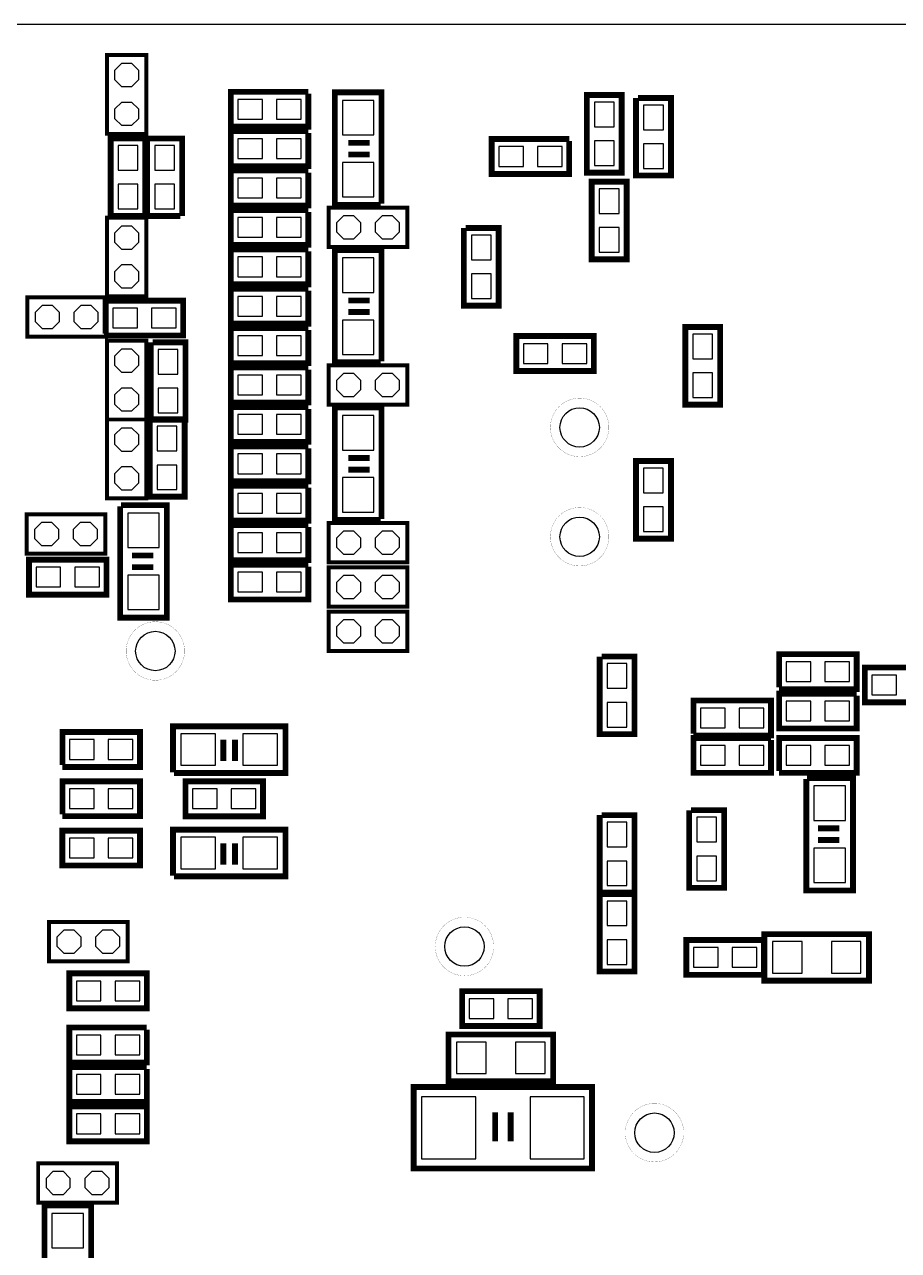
# Model space of a CAD drawing. Header units: millimetres. Extents: x -8 to 226, y -9 to 102.
# Drawn here: x 171.85 to 194.4, y 70.19 to 101.8 of the extents above; entities that cross this region are included whole.
import ezdxf

# ---------------------------------------------------------------- set-up
doc = ezdxf.new("R2010")
doc.units = ezdxf.units.MM
doc.header["$LTSCALE"] = 10
for name, color, linetype in [('BG_OUTLINE', 2, 'Continuous'), ('PG_SILKSCREEN_BOTTOM', 3, 'Continuous'), ('PIN_BOTTOM', 4, 'Continuous')]:
    doc.layers.add(name, color=color, linetype=linetype)

msp = doc.modelspace()

# ---------------------------------------------------------------- linework, layer by layer
at = {"layer": 'BG_OUTLINE'}
msp.add_lwpolyline([(51.099974, -9.350248), (121.299986, -9.350248), (121.799858, -8.850122), (121.799858, -1.745234, -1), (124.549916, -1.745234), (124.549916, -5.900166), (125.049788, -6.400292), (135.849868, -6.400292), (137.249916, -3.975354), (137.249916, -1.400048), (133.299962, -1.400048, -0.414206), (131.549902, 0.349758), (131.549902, 1.64973, -0.414239), (133.299962, 3.39979), (224.499932, 3.39979, 0.414205), (226.499928, 5.399786), (226.499928, 70.799706), (226.499928, 99.799902, 0.414202), (224.499932, 101.799898), (-5.500116, 101.799898, 0.414205)], format="xyb", dxfattribs=at)
at = {"layer": 'PG_SILKSCREEN_BOTTOM'}
for points in [[(174.998888, 98.980752, 0.1016, 0.1016, 0), (174.998888, 101.012752, 0.1016, 0.1016, 0), (173.982888, 101.012752, 0.1016, 0.1016, 0), (173.982888, 98.980752, 0.1016, 0.1016, 0)], [(187.259976, 97.980754, 0.1524, 0.1524, 0), (187.259976, 99.98075, 0.1524, 0.1524, 0), (186.3598, 99.98075, 0.1524, 0.1524, 0), (186.3598, 97.980754, 0.1524, 0.1524, 0)], [(174.972472, 96.863154, 0.1524, 0.1524, 0), (174.972472, 98.86315, 0.1524, 0.1524, 0), (174.072296, 98.86315, 0.1524, 0.1524, 0), (174.072296, 96.863154, 0.1524, 0.1524, 0)], [(186.486546, 97.74555, 0.1524, 0.1524, 0), (186.486546, 95.745554, 0.1524, 0.1524, 0), (187.386722, 95.745554, 0.1524, 0.1524, 0), (187.386722, 97.74555, 0.1524, 0.1524, 0)], [(179.697634, 96.059752, 0.1016, 0.1016, 0), (181.729634, 96.059752, 0.1016, 0.1016, 0), (181.729634, 97.075752, 0.1016, 0.1016, 0), (179.697634, 97.075752, 0.1016, 0.1016, 0)], [(173.982888, 96.821752, 0.1016, 0.1016, 0), (173.982888, 94.789752, 0.1016, 0.1016, 0), (174.998888, 94.789752, 0.1016, 0.1016, 0), (174.998888, 96.821752, 0.1016, 0.1016, 0)], [(173.957488, 94.764352, 0.1016, 0.1016, 0), (171.925488, 94.764352, 0.1016, 0.1016, 0), (171.925488, 93.748352, 0.1016, 0.1016, 0), (173.957488, 93.748352, 0.1016, 0.1016, 0)], [(188.899546, 93.99905, 0.1524, 0.1524, 0), (188.899546, 91.999054, 0.1524, 0.1524, 0), (189.799722, 91.999054, 0.1524, 0.1524, 0), (189.799722, 93.99905, 0.1524, 0.1524, 0)], [(174.998888, 91.614752, 0.1016, 0.1016, 0), (174.998888, 93.646752, 0.1016, 0.1016, 0), (173.982888, 93.646752, 0.1016, 0.1016, 0), (173.982888, 91.614752, 0.1016, 0.1016, 0)], [(186.539632, 93.76664, 0.1524, 0.1524, 0), (184.539636, 93.76664, 0.1524, 0.1524, 0), (184.539636, 92.866464, 0.1524, 0.1524, 0), (186.539632, 92.866464, 0.1524, 0.1524, 0)], [(179.697634, 91.995752, 0.1016, 0.1016, 0), (181.729634, 91.995752, 0.1016, 0.1016, 0), (181.729634, 93.011752, 0.1016, 0.1016, 0), (179.697634, 93.011752, 0.1016, 0.1016, 0)], [(186.929268, 91.411552, 0.00381, 0.00381, 1), (185.420508, 91.411552, 0.00381, 0.00381, 1)], [(175.0822, 91.62415, 0.1524, 0.1524, 0), (175.0822, 89.624154, 0.1524, 0.1524, 0), (175.982376, 89.624154, 0.1524, 0.1524, 0), (175.982376, 91.62415, 0.1524, 0.1524, 0)], [(173.982888, 91.614752, 0.1016, 0.1016, 0), (173.982888, 89.582752, 0.1016, 0.1016, 0), (174.998888, 89.582752, 0.1016, 0.1016, 0), (174.998888, 91.614752, 0.1016, 0.1016, 0)], [(188.529722, 88.544654, 0.1524, 0.1524, 0), (188.529722, 90.54465, 0.1524, 0.1524, 0), (187.629546, 90.54465, 0.1524, 0.1524, 0), (187.629546, 88.544654, 0.1524, 0.1524, 0)], [(173.938184, 89.170002, 0.1016, 0.1016, 0), (171.906184, 89.170002, 0.1016, 0.1016, 0), (171.906184, 88.154002, 0.1016, 0.1016, 0), (173.938184, 88.154002, 0.1016, 0.1016, 0)], [(186.929268, 88.592152, 0.00381, 0.00381, 1), (185.420508, 88.592152, 0.00381, 0.00381, 1)], [(179.697634, 87.931752, 0.1016, 0.1016, 0), (181.729634, 87.931752, 0.1016, 0.1016, 0), (181.729634, 88.947752, 0.1016, 0.1016, 0), (179.697634, 88.947752, 0.1016, 0.1016, 0)], [(173.966886, 88.00084, 0.1524, 0.1524, 0), (171.96689, 88.00084, 0.1524, 0.1524, 0), (171.96689, 87.100664, 0.1524, 0.1524, 0), (173.966886, 87.100664, 0.1524, 0.1524, 0)], [(179.697888, 86.788752, 0.1016, 0.1016, 0), (181.729888, 86.788752, 0.1016, 0.1016, 0), (181.729888, 87.804752, 0.1016, 0.1016, 0), (179.697888, 87.804752, 0.1016, 0.1016, 0)], [(179.697888, 85.645752, 0.1016, 0.1016, 0), (181.729888, 85.645752, 0.1016, 0.1016, 0), (181.729888, 86.661752, 0.1016, 0.1016, 0), (179.697888, 86.661752, 0.1016, 0.1016, 0)], [(175.982122, 85.645752, 0.00381, 0.00381, 1), (174.473362, 85.645752, 0.00381, 0.00381, 1)], [(193.53149, 84.319364, 0.1524, 0.1524, 0), (195.531486, 84.319364, 0.1524, 0.1524, 0), (195.531486, 85.21954, 0.1524, 0.1524, 0), (193.53149, 85.21954, 0.1524, 0.1524, 0)], [(176.00549, 81.385664, 0.1524, 0.1524, 0), (178.005486, 81.385664, 0.1524, 0.1524, 0), (178.005486, 82.28584, 0.1524, 0.1524, 0), (176.00549, 82.28584, 0.1524, 0.1524, 0)], [(172.830744, 80.115664, 0.1524, 0.1524, 0), (174.83074, 80.115664, 0.1524, 0.1524, 0), (174.83074, 81.01584, 0.1524, 0.1524, 0), (172.830744, 81.01584, 0.1524, 0.1524, 0)], [(186.689746, 79.38135, 0.1524, 0.1524, 0), (186.689746, 77.381354, 0.1524, 0.1524, 0), (187.589922, 77.381354, 0.1524, 0.1524, 0), (187.589922, 79.38135, 0.1524, 0.1524, 0)], [(183.957468, 78.025752, 0.00381, 0.00381, 1), (182.448708, 78.025752, 0.00381, 0.00381, 1)], [(174.516034, 78.660752, 0.1016, 0.1016, 0), (172.484034, 78.660752, 0.1016, 0.1016, 0), (172.484034, 77.644752, 0.1016, 0.1016, 0), (174.516034, 77.644752, 0.1016, 0.1016, 0)], [(190.941198, 77.146404, 0.150114, 0.150114, 0), (193.641218, 77.146404, 0.150114, 0.150114, 0), (193.641218, 78.3463, 0.150114, 0.150114, 0), (190.941198, 78.3463, 0.150114, 0.150114, 0)], [(188.92901, 77.296264, 0.1524, 0.1524, 0), (190.929006, 77.296264, 0.1524, 0.1524, 0), (190.929006, 78.19644, 0.1524, 0.1524, 0), (188.92901, 78.19644, 0.1524, 0.1524, 0)], [(175.008032, 77.33284, 0.1524, 0.1524, 0), (173.008036, 77.33284, 0.1524, 0.1524, 0), (173.008036, 76.432664, 0.1524, 0.1524, 0), (175.008032, 76.432664, 0.1524, 0.1524, 0)], [(183.14289, 75.975464, 0.1524, 0.1524, 0), (185.142886, 75.975464, 0.1524, 0.1524, 0), (185.142886, 76.87564, 0.1524, 0.1524, 0), (183.14289, 76.87564, 0.1524, 0.1524, 0)], [(185.492898, 75.7555, 0.150114, 0.150114, 0), (182.792878, 75.7555, 0.150114, 0.150114, 0), (182.792878, 74.555604, 0.150114, 0.150114, 0), (185.492898, 74.555604, 0.150114, 0.150114, 0)], [(181.893718, 72.302116, 0.150114, 0.150114, 0), (186.493658, 72.302116, 0.150114, 0.150114, 0), (186.493658, 74.402188, 0.150114, 0.150114, 0), (181.893718, 74.402188, 0.150114, 0.150114, 0)], [(175.008032, 73.90384, 0.1524, 0.1524, 0), (173.008036, 73.90384, 0.1524, 0.1524, 0), (173.008036, 73.003664, 0.1524, 0.1524, 0), (175.008032, 73.003664, 0.1524, 0.1524, 0)], [(188.859668, 73.225152, 0.00381, 0.00381, 1), (187.350908, 73.225152, 0.00381, 0.00381, 1)], [(172.204634, 71.421752, 0.1016, 0.1016, 0), (174.236634, 71.421752, 0.1016, 0.1016, 0), (174.236634, 72.437752, 0.1016, 0.1016, 0), (172.204634, 72.437752, 0.1016, 0.1016, 0)]]:
    msp.add_lwpolyline(points, format="xyseb", close=True, dxfattribs=at)
for points in [[(179.173632, 100.06584, 0.150114, 0.150114, 0), (177.173636, 100.06584, 0.150114, 0.150114, 0), (177.173636, 99.165664, 0.150114, 0.150114, 0), (179.173632, 99.165664, 0.150114, 0.150114, 0), (179.173632, 100.015802, 0.150114, 0.150114, 0)], [(181.064154, 97.177352, 0.150114, 0.150114, 0), (181.064154, 100.051362, 0.150114, 0.150114, 0), (179.860194, 100.051362, 0.150114, 0.150114, 0), (179.860194, 97.151952, 0.150114, 0.150114, 0), (181.043834, 97.151952, 0.150114, 0.150114, 0)], [(187.6298, 99.90455, 0.150114, 0.150114, 0), (187.6298, 97.904554, 0.150114, 0.150114, 0), (188.529976, 97.904554, 0.150114, 0.150114, 0), (188.529976, 99.90455, 0.150114, 0.150114, 0), (187.679838, 99.90455, 0.150114, 0.150114, 0)], [(179.173632, 99.04984, 0.150114, 0.150114, 0), (177.173636, 99.04984, 0.150114, 0.150114, 0), (177.173636, 98.149664, 0.150114, 0.150114, 0), (179.173632, 98.149664, 0.150114, 0.150114, 0), (179.173632, 98.999802, 0.150114, 0.150114, 0)], [(175.918622, 96.863154, 0.150114, 0.150114, 0), (175.918622, 98.86315, 0.150114, 0.150114, 0), (175.018446, 98.86315, 0.150114, 0.150114, 0), (175.018446, 96.863154, 0.150114, 0.150114, 0), (175.868584, 96.863154, 0.150114, 0.150114, 0)], [(180.759608, 98.749866, 0.150114, 0.150114, 0), (180.209698, 98.749866, 0.150114, 0.150114, 0)], [(185.904632, 98.84664, 0.150114, 0.150114, 0), (183.904636, 98.84664, 0.150114, 0.150114, 0), (183.904636, 97.946464, 0.150114, 0.150114, 0), (185.904632, 97.946464, 0.150114, 0.150114, 0), (185.904632, 98.796602, 0.150114, 0.150114, 0)], [(180.759608, 98.449638, 0.150114, 0.150114, 0), (180.209698, 98.449638, 0.150114, 0.150114, 0)], [(179.173632, 98.03384, 0.150114, 0.150114, 0), (177.173636, 98.03384, 0.150114, 0.150114, 0), (177.173636, 97.133664, 0.150114, 0.150114, 0), (179.173632, 97.133664, 0.150114, 0.150114, 0), (179.173632, 97.983802, 0.150114, 0.150114, 0)], [(179.173632, 97.01784, 0.150114, 0.150114, 0), (177.173636, 97.01784, 0.150114, 0.150114, 0), (177.173636, 96.117664, 0.150114, 0.150114, 0), (179.173632, 96.117664, 0.150114, 0.150114, 0), (179.173632, 96.967802, 0.150114, 0.150114, 0)], [(183.1848, 96.55175, 0.150114, 0.150114, 0), (183.1848, 94.551754, 0.150114, 0.150114, 0), (184.084976, 94.551754, 0.150114, 0.150114, 0), (184.084976, 96.55175, 0.150114, 0.150114, 0), (183.234838, 96.55175, 0.150114, 0.150114, 0)], [(179.173632, 96.00184, 0.150114, 0.150114, 0), (177.173636, 96.00184, 0.150114, 0.150114, 0), (177.173636, 95.101664, 0.150114, 0.150114, 0), (179.173632, 95.101664, 0.150114, 0.150114, 0), (179.173632, 95.951802, 0.150114, 0.150114, 0)], [(181.064154, 93.113352, 0.150114, 0.150114, 0), (181.064154, 95.987362, 0.150114, 0.150114, 0), (179.860194, 95.987362, 0.150114, 0.150114, 0), (179.860194, 93.087952, 0.150114, 0.150114, 0), (181.043834, 93.087952, 0.150114, 0.150114, 0)], [(179.173632, 94.98584, 0.150114, 0.150114, 0), (177.173636, 94.98584, 0.150114, 0.150114, 0), (177.173636, 94.085664, 0.150114, 0.150114, 0), (179.173632, 94.085664, 0.150114, 0.150114, 0), (179.173632, 94.935802, 0.150114, 0.150114, 0)], [(173.94809, 93.780864, 0.150114, 0.150114, 0), (175.948086, 93.780864, 0.150114, 0.150114, 0), (175.948086, 94.68104, 0.150114, 0.150114, 0), (173.94809, 94.68104, 0.150114, 0.150114, 0), (173.94809, 93.830902, 0.150114, 0.150114, 0)], [(180.759608, 94.685866, 0.150114, 0.150114, 0), (180.209698, 94.685866, 0.150114, 0.150114, 0)], [(180.759608, 94.385638, 0.150114, 0.150114, 0), (180.209698, 94.385638, 0.150114, 0.150114, 0)], [(179.173632, 93.96984, 0.150114, 0.150114, 0), (177.173636, 93.96984, 0.150114, 0.150114, 0), (177.173636, 93.069664, 0.150114, 0.150114, 0), (179.173632, 93.069664, 0.150114, 0.150114, 0), (179.173632, 93.919802, 0.150114, 0.150114, 0)], [(175.1076, 93.60535, 0.150114, 0.150114, 0), (175.1076, 91.605354, 0.150114, 0.150114, 0), (176.007776, 91.605354, 0.150114, 0.150114, 0), (176.007776, 93.60535, 0.150114, 0.150114, 0), (175.157638, 93.60535, 0.150114, 0.150114, 0)], [(179.173632, 92.95384, 0.150114, 0.150114, 0), (177.173636, 92.95384, 0.150114, 0.150114, 0), (177.173636, 92.053664, 0.150114, 0.150114, 0), (179.173632, 92.053664, 0.150114, 0.150114, 0), (179.173632, 92.903802, 0.150114, 0.150114, 0)], [(179.173632, 91.93784, 0.150114, 0.150114, 0), (177.173636, 91.93784, 0.150114, 0.150114, 0), (177.173636, 91.037664, 0.150114, 0.150114, 0), (179.173632, 91.037664, 0.150114, 0.150114, 0), (179.173632, 91.887802, 0.150114, 0.150114, 0)], [(181.064154, 89.049352, 0.150114, 0.150114, 0), (181.064154, 91.923362, 0.150114, 0.150114, 0), (179.860194, 91.923362, 0.150114, 0.150114, 0), (179.860194, 89.023952, 0.150114, 0.150114, 0), (181.043834, 89.023952, 0.150114, 0.150114, 0)], [(179.173632, 90.92184, 0.150114, 0.150114, 0), (177.173636, 90.92184, 0.150114, 0.150114, 0), (177.173636, 90.021664, 0.150114, 0.150114, 0), (179.173632, 90.021664, 0.150114, 0.150114, 0), (179.173632, 90.871802, 0.150114, 0.150114, 0)], [(180.759608, 90.621866, 0.150114, 0.150114, 0), (180.209698, 90.621866, 0.150114, 0.150114, 0)], [(180.759608, 90.321638, 0.150114, 0.150114, 0), (180.209698, 90.321638, 0.150114, 0.150114, 0)], [(179.173632, 89.90584, 0.150114, 0.150114, 0), (177.173636, 89.90584, 0.150114, 0.150114, 0), (177.173636, 89.005664, 0.150114, 0.150114, 0), (179.173632, 89.005664, 0.150114, 0.150114, 0), (179.173632, 89.855802, 0.150114, 0.150114, 0)], [(174.318168, 89.379552, 0.150114, 0.150114, 0), (174.318168, 86.505542, 0.150114, 0.150114, 0), (175.522128, 86.505542, 0.150114, 0.150114, 0), (175.522128, 89.404952, 0.150114, 0.150114, 0), (174.338488, 89.404952, 0.150114, 0.150114, 0)], [(179.173632, 88.88984, 0.150114, 0.150114, 0), (177.173636, 88.88984, 0.150114, 0.150114, 0), (177.173636, 87.989664, 0.150114, 0.150114, 0), (179.173632, 87.989664, 0.150114, 0.150114, 0), (179.173632, 88.839802, 0.150114, 0.150114, 0)], [(174.622714, 88.107266, 0.150114, 0.150114, 0), (175.172624, 88.107266, 0.150114, 0.150114, 0)], [(174.622714, 87.807038, 0.150114, 0.150114, 0), (175.172624, 87.807038, 0.150114, 0.150114, 0)], [(179.173632, 87.87384, 0.150114, 0.150114, 0), (177.173636, 87.87384, 0.150114, 0.150114, 0), (177.173636, 86.973664, 0.150114, 0.150114, 0), (179.173632, 86.973664, 0.150114, 0.150114, 0), (179.173632, 87.823802, 0.150114, 0.150114, 0)], [(186.69, 85.50275, 0.150114, 0.150114, 0), (186.69, 83.502754, 0.150114, 0.150114, 0), (187.590176, 83.502754, 0.150114, 0.150114, 0), (187.590176, 85.50275, 0.150114, 0.150114, 0), (186.740038, 85.50275, 0.150114, 0.150114, 0)], [(191.32169, 84.662264, 0.150114, 0.150114, 0), (193.321686, 84.662264, 0.150114, 0.150114, 0), (193.321686, 85.56244, 0.150114, 0.150114, 0), (191.32169, 85.56244, 0.150114, 0.150114, 0), (191.32169, 84.712302, 0.150114, 0.150114, 0)], [(189.111636, 83.468464, 0.150114, 0.150114, 0), (191.111632, 83.468464, 0.150114, 0.150114, 0), (191.111632, 84.36864, 0.150114, 0.150114, 0), (189.111636, 84.36864, 0.150114, 0.150114, 0), (189.111636, 83.518502, 0.150114, 0.150114, 0)], [(193.321432, 84.54644, 0.150114, 0.150114, 0), (191.321436, 84.54644, 0.150114, 0.150114, 0), (191.321436, 83.646264, 0.150114, 0.150114, 0), (193.321432, 83.646264, 0.150114, 0.150114, 0), (193.321432, 84.496402, 0.150114, 0.150114, 0)], [(175.710342, 82.501232, 0.150114, 0.150114, 0), (178.584352, 82.501232, 0.150114, 0.150114, 0), (178.584352, 83.705192, 0.150114, 0.150114, 0), (175.684942, 83.705192, 0.150114, 0.150114, 0), (175.684942, 82.521552, 0.150114, 0.150114, 0)], [(172.830744, 82.655664, 0.150114, 0.150114, 0), (174.83074, 82.655664, 0.150114, 0.150114, 0), (174.83074, 83.55584, 0.150114, 0.150114, 0), (172.830744, 83.55584, 0.150114, 0.150114, 0), (172.830744, 82.705702, 0.150114, 0.150114, 0)], [(191.111632, 83.40344, 0.150114, 0.150114, 0), (189.111636, 83.40344, 0.150114, 0.150114, 0), (189.111636, 82.503264, 0.150114, 0.150114, 0), (191.111632, 82.503264, 0.150114, 0.150114, 0), (191.111632, 83.353402, 0.150114, 0.150114, 0)], [(191.321436, 82.503264, 0.150114, 0.150114, 0), (193.321432, 82.503264, 0.150114, 0.150114, 0), (193.321432, 83.40344, 0.150114, 0.150114, 0), (191.321436, 83.40344, 0.150114, 0.150114, 0), (191.321436, 82.553302, 0.150114, 0.150114, 0)], [(176.982628, 82.805778, 0.150114, 0.150114, 0), (176.982628, 83.355688, 0.150114, 0.150114, 0)], [(177.282856, 82.805778, 0.150114, 0.150114, 0), (177.282856, 83.355688, 0.150114, 0.150114, 0)], [(172.830744, 81.385664, 0.150114, 0.150114, 0), (174.83074, 81.385664, 0.150114, 0.150114, 0), (174.83074, 82.28584, 0.150114, 0.150114, 0), (172.830744, 82.28584, 0.150114, 0.150114, 0), (172.830744, 81.435702, 0.150114, 0.150114, 0)], [(192.021714, 82.343752, 0.150114, 0.150114, 0), (192.021714, 79.469742, 0.150114, 0.150114, 0), (193.225674, 79.469742, 0.150114, 0.150114, 0), (193.225674, 82.369152, 0.150114, 0.150114, 0), (192.042034, 82.369152, 0.150114, 0.150114, 0)], [(189.0014, 81.54035, 0.150114, 0.150114, 0), (189.0014, 79.540354, 0.150114, 0.150114, 0), (189.901576, 79.540354, 0.150114, 0.150114, 0), (189.901576, 81.54035, 0.150114, 0.150114, 0), (189.051438, 81.54035, 0.150114, 0.150114, 0)], [(186.69, 81.41335, 0.150114, 0.150114, 0), (186.69, 79.413354, 0.150114, 0.150114, 0), (187.590176, 79.413354, 0.150114, 0.150114, 0), (187.590176, 81.41335, 0.150114, 0.150114, 0), (186.740038, 81.41335, 0.150114, 0.150114, 0)], [(175.710342, 79.834232, 0.150114, 0.150114, 0), (178.584352, 79.834232, 0.150114, 0.150114, 0), (178.584352, 81.038192, 0.150114, 0.150114, 0), (175.684942, 81.038192, 0.150114, 0.150114, 0), (175.684942, 79.854552, 0.150114, 0.150114, 0)], [(192.32626, 81.071466, 0.150114, 0.150114, 0), (192.87617, 81.071466, 0.150114, 0.150114, 0)], [(176.982628, 80.138778, 0.150114, 0.150114, 0), (176.982628, 80.688688, 0.150114, 0.150114, 0)], [(177.282856, 80.138778, 0.150114, 0.150114, 0), (177.282856, 80.688688, 0.150114, 0.150114, 0)], [(192.32626, 80.771238, 0.150114, 0.150114, 0), (192.87617, 80.771238, 0.150114, 0.150114, 0)], [(175.008032, 75.93584, 0.150114, 0.150114, 0), (173.008036, 75.93584, 0.150114, 0.150114, 0), (173.008036, 75.035664, 0.150114, 0.150114, 0), (175.008032, 75.035664, 0.150114, 0.150114, 0), (175.008032, 75.885802, 0.150114, 0.150114, 0)], [(175.008032, 74.91984, 0.150114, 0.150114, 0), (173.008036, 74.91984, 0.150114, 0.150114, 0), (173.008036, 74.019664, 0.150114, 0.150114, 0), (175.008032, 74.019664, 0.150114, 0.150114, 0), (175.008032, 74.869802, 0.150114, 0.150114, 0)], [(183.99379, 73.00214, 0.150114, 0.150114, 0), (183.99379, 73.752202, 0.150114, 0.150114, 0)], [(184.393586, 73.00214, 0.150114, 0.150114, 0), (184.393586, 73.752202, 0.150114, 0.150114, 0)], [(173.571154, 68.475352, 0.150114, 0.150114, 0), (173.571154, 71.349362, 0.150114, 0.150114, 0), (172.367194, 71.349362, 0.150114, 0.150114, 0), (172.367194, 68.449952, 0.150114, 0.150114, 0), (173.550834, 68.449952, 0.150114, 0.150114, 0)]]:
    msp.add_lwpolyline(points, format="xyseb", dxfattribs=at)
at = {"layer": 'PIN_BOTTOM'}
for points in [[(174.617136, 100.192078), (174.36464, 100.192078), (174.186088, 100.37063), (174.186088, 100.623126), (174.36464, 100.801678), (174.617136, 100.801678), (174.795688, 100.623126), (174.795688, 100.37063)], [(174.617136, 99.191826), (174.36464, 99.191826), (174.186088, 99.370378), (174.186088, 99.622874), (174.36464, 99.801426), (174.617136, 99.801426), (174.795688, 99.622874), (174.795688, 99.370378)], [(177.356262, 99.361752), (177.991262, 99.361752), (177.991262, 99.869752), (177.356262, 99.869752)], [(178.356006, 99.361752), (178.991006, 99.361752), (178.991006, 99.869752), (178.356006, 99.869752)], [(180.053234, 99.844352), (180.053234, 98.955352), (180.866034, 98.955352), (180.866034, 99.844352)], [(186.555888, 99.798124), (186.555888, 99.163124), (187.063888, 99.163124), (187.063888, 99.798124)], [(188.333888, 99.086924), (188.333888, 99.721924), (187.825888, 99.721924), (187.825888, 99.086924)], [(174.268384, 98.680524), (174.268384, 98.045524), (174.776384, 98.045524), (174.776384, 98.680524)], [(175.214534, 98.680524), (175.214534, 98.045524), (175.722534, 98.045524), (175.722534, 98.680524)], [(177.356262, 98.345752), (177.991262, 98.345752), (177.991262, 98.853752), (177.356262, 98.853752)], [(178.356006, 98.345752), (178.991006, 98.345752), (178.991006, 98.853752), (178.356006, 98.853752)], [(184.087262, 98.142552), (184.722262, 98.142552), (184.722262, 98.650552), (184.087262, 98.650552)], [(185.087006, 98.142552), (185.722006, 98.142552), (185.722006, 98.650552), (185.087006, 98.650552)], [(186.555888, 98.79838), (186.555888, 98.16338), (187.063888, 98.16338), (187.063888, 98.79838)], [(188.333888, 98.08718), (188.333888, 98.72218), (187.825888, 98.72218), (187.825888, 98.08718)], [(180.053234, 98.244152), (180.053234, 97.355152), (180.866034, 97.355152), (180.866034, 98.244152)], [(174.268384, 97.68078), (174.268384, 97.04578), (174.776384, 97.04578), (174.776384, 97.68078)], [(175.214534, 97.68078), (175.214534, 97.04578), (175.722534, 97.04578), (175.722534, 97.68078)], [(177.356262, 97.329752), (177.991262, 97.329752), (177.991262, 97.837752), (177.356262, 97.837752)], [(178.356006, 97.329752), (178.991006, 97.329752), (178.991006, 97.837752), (178.356006, 97.837752)], [(187.190634, 96.927924), (187.190634, 97.562924), (186.682634, 97.562924), (186.682634, 96.927924)], [(177.356262, 96.313752), (177.991262, 96.313752), (177.991262, 96.821752), (177.356262, 96.821752)], [(178.356006, 96.313752), (178.991006, 96.313752), (178.991006, 96.821752), (178.356006, 96.821752)], [(180.339756, 96.262952), (180.08726, 96.262952), (179.908708, 96.441504), (179.908708, 96.694), (180.08726, 96.872552), (180.339756, 96.872552), (180.518308, 96.694), (180.518308, 96.441504)], [(181.340008, 96.262952), (181.087512, 96.262952), (180.90896, 96.441504), (180.90896, 96.694), (181.087512, 96.872552), (181.340008, 96.872552), (181.51856, 96.694), (181.51856, 96.441504)], [(174.617136, 96.001078), (174.36464, 96.001078), (174.186088, 96.17963), (174.186088, 96.432126), (174.36464, 96.610678), (174.617136, 96.610678), (174.795688, 96.432126), (174.795688, 96.17963)], [(187.190634, 95.92818), (187.190634, 96.56318), (186.682634, 96.56318), (186.682634, 95.92818)], [(183.888888, 95.734124), (183.888888, 96.369124), (183.380888, 96.369124), (183.380888, 95.734124)], [(177.356262, 95.297752), (177.991262, 95.297752), (177.991262, 95.805752), (177.356262, 95.805752)], [(178.356006, 95.297752), (178.991006, 95.297752), (178.991006, 95.805752), (178.356006, 95.805752)], [(174.617136, 95.000826), (174.36464, 95.000826), (174.186088, 95.179378), (174.186088, 95.431874), (174.36464, 95.610426), (174.617136, 95.610426), (174.795688, 95.431874), (174.795688, 95.179378)], [(180.053234, 95.780352), (180.053234, 94.891352), (180.866034, 94.891352), (180.866034, 95.780352)], [(183.888888, 94.73438), (183.888888, 95.36938), (183.380888, 95.36938), (183.380888, 94.73438)], [(172.56761, 93.951552), (172.315114, 93.951552), (172.136562, 94.130104), (172.136562, 94.3826), (172.315114, 94.561152), (172.56761, 94.561152), (172.746162, 94.3826), (172.746162, 94.130104)], [(173.567862, 93.951552), (173.315366, 93.951552), (173.136814, 94.130104), (173.136814, 94.3826), (173.315366, 94.561152), (173.567862, 94.561152), (173.746414, 94.3826), (173.746414, 94.130104)], [(177.356262, 94.281752), (177.991262, 94.281752), (177.991262, 94.789752), (177.356262, 94.789752)], [(178.356006, 94.281752), (178.991006, 94.281752), (178.991006, 94.789752), (178.356006, 94.789752)], [(174.765716, 94.484952), (174.130716, 94.484952), (174.130716, 93.976952), (174.765716, 93.976952)], [(175.76546, 94.484952), (175.13046, 94.484952), (175.13046, 93.976952), (175.76546, 93.976952)], [(180.053234, 94.180152), (180.053234, 93.291152), (180.866034, 93.291152), (180.866034, 94.180152)], [(177.356262, 93.265752), (177.991262, 93.265752), (177.991262, 93.773752), (177.356262, 93.773752)], [(178.356006, 93.265752), (178.991006, 93.265752), (178.991006, 93.773752), (178.356006, 93.773752)], [(189.603634, 93.181424), (189.603634, 93.816424), (189.095634, 93.816424), (189.095634, 93.181424)], [(174.617136, 92.826078), (174.36464, 92.826078), (174.186088, 93.00463), (174.186088, 93.257126), (174.36464, 93.435678), (174.617136, 93.435678), (174.795688, 93.257126), (174.795688, 93.00463)], [(175.811688, 92.787724), (175.811688, 93.422724), (175.303688, 93.422724), (175.303688, 92.787724)], [(184.722262, 93.062552), (185.357262, 93.062552), (185.357262, 93.570552), (184.722262, 93.570552)], [(185.722006, 93.062552), (186.357006, 93.062552), (186.357006, 93.570552), (185.722006, 93.570552)], [(177.356262, 92.249752), (177.991262, 92.249752), (177.991262, 92.757752), (177.356262, 92.757752)], [(178.356006, 92.249752), (178.991006, 92.249752), (178.991006, 92.757752), (178.356006, 92.757752)], [(180.339756, 92.198952), (180.08726, 92.198952), (179.908708, 92.377504), (179.908708, 92.63), (180.08726, 92.808552), (180.339756, 92.808552), (180.518308, 92.63), (180.518308, 92.377504)], [(181.340008, 92.198952), (181.087512, 92.198952), (180.90896, 92.377504), (180.90896, 92.63), (181.087512, 92.808552), (181.340008, 92.808552), (181.51856, 92.63), (181.51856, 92.377504)], [(189.603634, 92.18168), (189.603634, 92.81668), (189.095634, 92.81668), (189.095634, 92.18168)], [(174.617136, 91.825826), (174.36464, 91.825826), (174.186088, 92.004378), (174.186088, 92.256874), (174.36464, 92.435426), (174.617136, 92.435426), (174.795688, 92.256874), (174.795688, 92.004378)], [(175.811688, 91.78798), (175.811688, 92.42298), (175.303688, 92.42298), (175.303688, 91.78798)], [(177.356262, 91.233752), (177.991262, 91.233752), (177.991262, 91.741752), (177.356262, 91.741752)], [(178.356006, 91.233752), (178.991006, 91.233752), (178.991006, 91.741752), (178.356006, 91.741752)], [(180.053234, 91.716352), (180.053234, 90.827352), (180.866034, 90.827352), (180.866034, 91.716352)], [(174.617136, 90.794078), (174.36464, 90.794078), (174.186088, 90.97263), (174.186088, 91.225126), (174.36464, 91.403678), (174.617136, 91.403678), (174.795688, 91.225126), (174.795688, 90.97263)], [(175.786288, 90.806524), (175.786288, 91.441524), (175.278288, 91.441524), (175.278288, 90.806524)], [(175.786288, 89.80678), (175.786288, 90.44178), (175.278288, 90.44178), (175.278288, 89.80678)], [(177.356262, 90.217752), (177.991262, 90.217752), (177.991262, 90.725752), (177.356262, 90.725752)], [(178.356006, 90.217752), (178.991006, 90.217752), (178.991006, 90.725752), (178.356006, 90.725752)], [(174.617136, 89.793826), (174.36464, 89.793826), (174.186088, 89.972378), (174.186088, 90.224874), (174.36464, 90.403426), (174.617136, 90.403426), (174.795688, 90.224874), (174.795688, 89.972378)], [(180.053234, 90.116152), (180.053234, 89.227152), (180.866034, 89.227152), (180.866034, 90.116152)], [(187.825634, 90.362024), (187.825634, 89.727024), (188.333634, 89.727024), (188.333634, 90.362024)], [(177.356262, 89.201752), (177.991262, 89.201752), (177.991262, 89.709752), (177.356262, 89.709752)], [(178.356006, 89.201752), (178.991006, 89.201752), (178.991006, 89.709752), (178.356006, 89.709752)], [(175.329088, 88.312752), (175.329088, 89.201752), (174.516288, 89.201752), (174.516288, 88.312752)], [(187.825634, 89.36228), (187.825634, 88.72728), (188.333634, 88.72728), (188.333634, 89.36228)], [(172.548306, 88.357202), (172.29581, 88.357202), (172.117258, 88.535754), (172.117258, 88.78825), (172.29581, 88.966802), (172.548306, 88.966802), (172.726858, 88.78825), (172.726858, 88.535754)], [(173.548558, 88.357202), (173.296062, 88.357202), (173.11751, 88.535754), (173.11751, 88.78825), (173.296062, 88.966802), (173.548558, 88.966802), (173.72711, 88.78825), (173.72711, 88.535754)], [(177.356262, 88.185752), (177.991262, 88.185752), (177.991262, 88.693752), (177.356262, 88.693752)], [(178.356006, 88.185752), (178.991006, 88.185752), (178.991006, 88.693752), (178.356006, 88.693752)], [(180.339756, 88.134952), (180.08726, 88.134952), (179.908708, 88.313504), (179.908708, 88.566), (180.08726, 88.744552), (180.339756, 88.744552), (180.518308, 88.566), (180.518308, 88.313504)], [(181.340008, 88.134952), (181.087512, 88.134952), (180.90896, 88.313504), (180.90896, 88.566), (181.087512, 88.744552), (181.340008, 88.744552), (181.51856, 88.566), (181.51856, 88.313504)], [(172.149516, 87.296752), (172.784516, 87.296752), (172.784516, 87.804752), (172.149516, 87.804752)], [(173.14926, 87.296752), (173.78426, 87.296752), (173.78426, 87.804752), (173.14926, 87.804752)], [(175.329088, 86.712552), (175.329088, 87.601552), (174.516288, 87.601552), (174.516288, 86.712552)], [(177.356262, 87.169752), (177.991262, 87.169752), (177.991262, 87.677752), (177.356262, 87.677752)], [(178.356006, 87.169752), (178.991006, 87.169752), (178.991006, 87.677752), (178.356006, 87.677752)], [(180.34001, 86.991952), (180.087514, 86.991952), (179.908962, 87.170504), (179.908962, 87.423), (180.087514, 87.601552), (180.34001, 87.601552), (180.518562, 87.423), (180.518562, 87.170504)], [(181.340262, 86.991952), (181.087766, 86.991952), (180.909214, 87.170504), (180.909214, 87.423), (181.087766, 87.601552), (181.340262, 87.601552), (181.518814, 87.423), (181.518814, 87.170504)], [(180.34001, 85.848952), (180.087514, 85.848952), (179.908962, 86.027504), (179.908962, 86.28), (180.087514, 86.458552), (180.34001, 86.458552), (180.518562, 86.28), (180.518562, 86.027504)], [(181.340262, 85.848952), (181.087766, 85.848952), (180.909214, 86.027504), (180.909214, 86.28), (181.087766, 86.458552), (181.340262, 86.458552), (181.518814, 86.28), (181.518814, 86.027504)], [(192.139316, 85.366352), (191.504316, 85.366352), (191.504316, 84.858352), (192.139316, 84.858352)], [(193.13906, 85.366352), (192.50406, 85.366352), (192.50406, 84.858352), (193.13906, 84.858352)], [(187.394088, 84.685124), (187.394088, 85.320124), (186.886088, 85.320124), (186.886088, 84.685124)], [(194.349116, 85.023452), (193.714116, 85.023452), (193.714116, 84.515452), (194.349116, 84.515452)], [(187.394088, 83.68538), (187.394088, 84.32038), (186.886088, 84.32038), (186.886088, 83.68538)], [(189.929262, 84.172552), (189.294262, 84.172552), (189.294262, 83.664552), (189.929262, 83.664552)], [(190.929006, 84.172552), (190.294006, 84.172552), (190.294006, 83.664552), (190.929006, 83.664552)], [(191.504062, 83.842352), (192.139062, 83.842352), (192.139062, 84.350352), (191.504062, 84.350352)], [(192.503806, 83.842352), (193.138806, 83.842352), (193.138806, 84.350352), (192.503806, 84.350352)], [(176.777142, 83.512152), (175.888142, 83.512152), (175.888142, 82.699352), (176.777142, 82.699352)], [(178.377342, 83.512152), (177.488342, 83.512152), (177.488342, 82.699352), (178.377342, 82.699352)], [(173.64837, 83.359752), (173.01337, 83.359752), (173.01337, 82.851752), (173.64837, 82.851752)], [(174.648114, 83.359752), (174.013114, 83.359752), (174.013114, 82.851752), (174.648114, 82.851752)], [(189.294262, 82.699352), (189.929262, 82.699352), (189.929262, 83.207352), (189.294262, 83.207352)], [(190.294006, 82.699352), (190.929006, 82.699352), (190.929006, 83.207352), (190.294006, 83.207352)], [(192.139062, 83.207352), (191.504062, 83.207352), (191.504062, 82.699352), (192.139062, 82.699352)], [(193.138806, 83.207352), (192.503806, 83.207352), (192.503806, 82.699352), (193.138806, 82.699352)], [(173.64837, 82.089752), (173.01337, 82.089752), (173.01337, 81.581752), (173.64837, 81.581752)], [(174.648114, 82.089752), (174.013114, 82.089752), (174.013114, 81.581752), (174.648114, 81.581752)], [(176.823116, 82.089752), (176.188116, 82.089752), (176.188116, 81.581752), (176.823116, 81.581752)], [(177.82286, 82.089752), (177.18786, 82.089752), (177.18786, 81.581752), (177.82286, 81.581752)], [(193.032634, 81.276952), (193.032634, 82.165952), (192.219834, 82.165952), (192.219834, 81.276952)], [(189.705488, 80.722724), (189.705488, 81.357724), (189.197488, 81.357724), (189.197488, 80.722724)], [(187.394088, 80.595724), (187.394088, 81.230724), (186.886088, 81.230724), (186.886088, 80.595724)], [(173.64837, 80.819752), (173.01337, 80.819752), (173.01337, 80.311752), (173.64837, 80.311752)], [(174.648114, 80.819752), (174.013114, 80.819752), (174.013114, 80.311752), (174.648114, 80.311752)], [(176.777142, 80.845152), (175.888142, 80.845152), (175.888142, 80.032352), (176.777142, 80.032352)], [(178.377342, 80.845152), (177.488342, 80.845152), (177.488342, 80.032352), (178.377342, 80.032352)], [(189.705488, 79.72298), (189.705488, 80.35798), (189.197488, 80.35798), (189.197488, 79.72298)], [(193.032634, 79.676752), (193.032634, 80.565752), (192.219834, 80.565752), (192.219834, 79.676752)], [(187.394088, 79.59598), (187.394088, 80.23098), (186.886088, 80.23098), (186.886088, 79.59598)], [(187.393834, 78.563724), (187.393834, 79.198724), (186.885834, 79.198724), (186.885834, 78.563724)], [(173.126156, 77.847952), (172.87366, 77.847952), (172.695108, 78.026504), (172.695108, 78.279), (172.87366, 78.457552), (173.126156, 78.457552), (173.304708, 78.279), (173.304708, 78.026504)], [(174.126408, 77.847952), (173.873912, 77.847952), (173.69536, 78.026504), (173.69536, 78.279), (173.873912, 78.457552), (174.126408, 78.457552), (174.30496, 78.279), (174.30496, 78.026504)], [(187.393834, 77.56398), (187.393834, 78.19898), (186.885834, 78.19898), (186.885834, 77.56398)], [(191.15024, 78.152752), (191.15024, 77.339952), (191.91224, 77.339952), (191.91224, 78.152752)], [(192.670176, 78.152752), (192.670176, 77.339952), (193.432176, 77.339952), (193.432176, 78.152752)], [(189.746636, 78.000352), (189.111636, 78.000352), (189.111636, 77.492352), (189.746636, 77.492352)], [(190.74638, 78.000352), (190.11138, 78.000352), (190.11138, 77.492352), (190.74638, 77.492352)], [(173.190662, 76.628752), (173.825662, 76.628752), (173.825662, 77.136752), (173.190662, 77.136752)], [(174.190406, 76.628752), (174.825406, 76.628752), (174.825406, 77.136752), (174.190406, 77.136752)], [(183.960516, 76.679552), (183.325516, 76.679552), (183.325516, 76.171552), (183.960516, 76.171552)], [(184.96026, 76.679552), (184.32526, 76.679552), (184.32526, 76.171552), (184.96026, 76.171552)], [(173.190662, 75.231752), (173.825662, 75.231752), (173.825662, 75.739752), (173.190662, 75.739752)], [(174.190406, 75.231752), (174.825406, 75.231752), (174.825406, 75.739752), (174.190406, 75.739752)], [(183.76392, 74.749152), (183.76392, 75.561952), (183.00192, 75.561952), (183.00192, 74.749152)], [(185.283856, 74.749152), (185.283856, 75.561952), (184.521856, 75.561952), (184.521856, 74.749152)], [(173.190662, 74.215752), (173.825662, 74.215752), (173.825662, 74.723752), (173.190662, 74.723752)], [(174.190406, 74.215752), (174.825406, 74.215752), (174.825406, 74.723752), (174.190406, 74.723752)], [(182.09514, 74.152252), (182.09514, 72.552052), (183.49214, 72.552052), (183.49214, 74.152252)], [(184.895236, 74.152252), (184.895236, 72.552052), (186.292236, 72.552052), (186.292236, 74.152252)], [(173.190662, 73.199752), (173.825662, 73.199752), (173.825662, 73.707752), (173.190662, 73.707752)], [(174.190406, 73.199752), (174.825406, 73.199752), (174.825406, 73.707752), (174.190406, 73.707752)], [(172.846756, 71.624952), (172.59426, 71.624952), (172.415708, 71.803504), (172.415708, 72.056), (172.59426, 72.234552), (172.846756, 72.234552), (173.025308, 72.056), (173.025308, 71.803504)], [(173.847008, 71.624952), (173.594512, 71.624952), (173.41596, 71.803504), (173.41596, 72.056), (173.594512, 72.234552), (173.847008, 72.234552), (174.02556, 72.056), (174.02556, 71.803504)], [(172.560234, 71.142352), (172.560234, 70.253352), (173.373034, 70.253352), (173.373034, 71.142352)]]:
    msp.add_lwpolyline(points, close=True, dxfattribs=at)
for centre in [(186.174888, 91.411552), (186.174888, 88.592152), (175.227742, 85.645752), (183.203088, 78.025752), (188.105288, 73.225152)]:
    msp.add_circle(centre, 0.508, dxfattribs=at)

doc.saveas('drawing.dxf')
